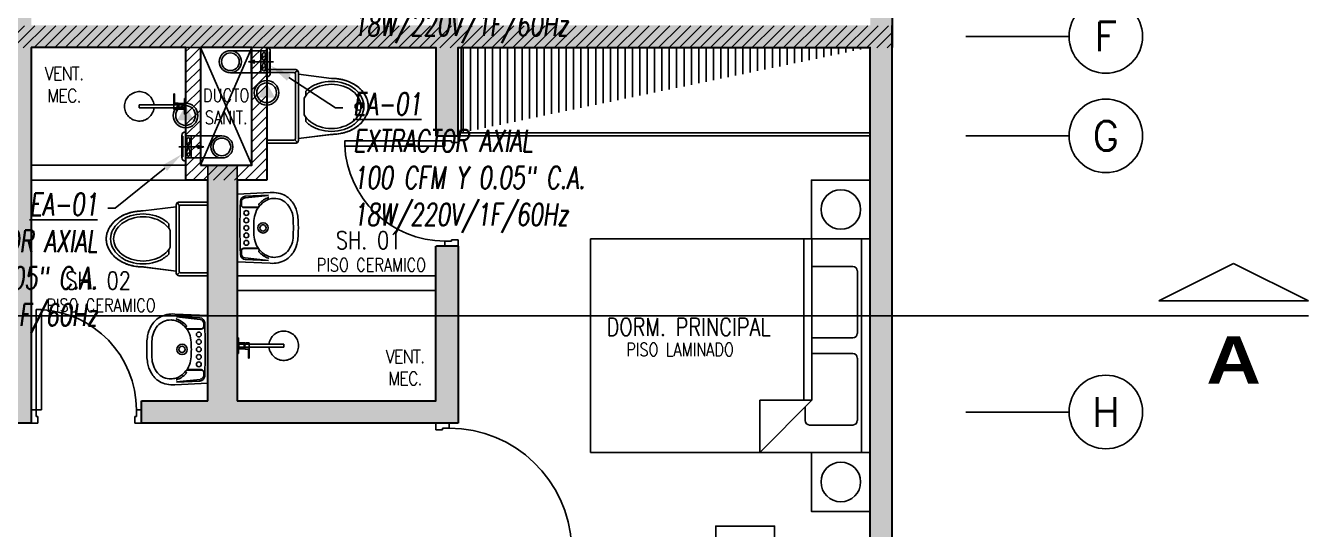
# Model space of a CAD drawing. Header units: millimetres. Extents: x -3 to 53, y -269 to 39.
# Drawn here: x 44.16 to 52.88, y -160.44 to -157.02 of the extents above; entities that cross this region are included whole.
import ezdxf
from ezdxf import colors
from ezdxf.entities.mleader import LeaderData, LeaderLine
from ezdxf.enums import TextEntityAlignment as Align
from ezdxf.math import Vec2, Vec3

# ---------------------------------------------------------------- set-up
doc = ezdxf.new("R2010")
doc.units = ezdxf.units.MM
doc.header["$LTSCALE"] = 15
doc.header["$PDMODE"] = 67
doc.header["$PDSIZE"] = 0.1
for name, pattern in [('CENTER', [2, 1.25, -0.25, 0.25, -0.25]), ('HIDDEN2', [0.1875, 0.125, -0.0625]), ('PHANTOM', [63.5, 31.75, -6.35, 6.35, -6.35, 6.35, -6.35]), ('PHANTOM2', [1.25, 0.625, -0.125, 0.125, -0.125, 0.125, -0.125])]:
    doc.linetypes.add(name, pattern=pattern)
doc.layers.get('0').update_dxf_attribs({"color": 250})
doc.layers.get('DEFPOINTS').update_dxf_attribs({"color": 250})
for name, color, linetype in [('A-CORTE', 250, 'CENTER'), ('A-EJES', 251, 'PHANTOM'), ('A-EST HATCH', 250, 'Continuous'), ('A-EST PLACAS', 250, 'Continuous'), ('A-LINEAS', 250, 'Continuous'), ('A-MOBILIARIO', 250, 'Continuous'), ('A-MURO BAJO', 251, 'Continuous'), ('A-SANITARIOS', 250, 'Continuous'), ('A-TEXTO-ACABADO PISO', 250, 'Continuous'), ('A-TEXTO-AMBIENTE', 252, 'Continuous'), ('A-TEXTO-INDICACIONES', 250, 'Continuous'), ('DLP_MOBILIARIO FIJO', 250, 'Continuous'), ('L-06_EQ-FIN-CONT', 141, 'Continuous'), ('L3 Equipos y Ductos', 160, 'Continuous'), ('L4 Linea mediana', 191, 'Continuous'), ('L6 Linea fina', 141, 'Continuous'), ('MURO CF 60', 250, 'Continuous')]:
    doc.layers.add(name, color=color, linetype=linetype)
doc.layers.add('A-MUROS', color=252, linetype='Continuous', lineweight=30)
doc.styles.add('JNV ING', font='romans.shx', dxfattribs={"width": 0.7, "oblique": 8, "height": 0.15})
doc.styles.add('R160-75', font='', dxfattribs={"height": 0.6})
doc.styles.add('ROMANS', font='romans.shx', dxfattribs={"width": 0.8})
doc.styles.get('R160-75').set_extended_font_data('Arial Black', bold=True)
pattern_1 = [(45, (359.999406, -111.216353), (-0.035355339, 0.035355339), [])]

# ---------------------------------------------------------------- blocks, each defined once
blk = doc.blocks.new('FUTURE 150')
at = {"layer": 'L3 Equipos y Ductos'}
for p, q in [((-0.1294, 0.1486), (-0.1294, -0.0006)), ((-0.104, -0.026), (-0.104, 0.174)), ((-0.104, 0.152), (0, 0.152)), ((0, 0.152), (0, 0.002)), ((-0.104, 0.002), (0, 0.002))]:
    blk.add_line(p, q, dxfattribs=at)
for centre, start, end in [((-0.104, 0.1486), 90, 180), ((-0.104, -0.0006), 180, 270)]:
    blk.add_arc(centre, 0.0254, start, end, dxfattribs=at)
at = {"layer": 'L4 Linea mediana'}
for p, q in [((-0.1294, 0.1448), (-0.1239, 0.1448)), ((-0.1239, 0.0052), (-0.1239, 0.1448)), ((-0.066, 0.152), (-0.066, 0.002)), ((-0.1294, 0.0052), (-0.1239, 0.0052))]:
    blk.add_line(p, q, dxfattribs=at)
at = {"layer": 'L6 Linea fina'}
for p, q in [((-0.0231, 0.0872), (0.0199, 0.077)), ((0.0199, 0.077), (-0.1499, 0.077)), ((-0.0231, 0.0668), (0.0199, 0.077))]:
    blk.add_line(p, q, dxfattribs=at)
for points in [[(-0.0857, 0.077), (-0.0921, 0.0934), (-0.0951, 0.1284), (-0.0911, 0.1379), (-0.0857, 0.1402)], [(-0.0857, 0.077), (-0.0794, 0.0934), (-0.0764, 0.1284), (-0.0804, 0.1379), (-0.0857, 0.1402)], [(-0.0857, 0.077), (-0.0921, 0.0606), (-0.0951, 0.0256), (-0.0911, 0.0161), (-0.0857, 0.0138)], [(-0.0857, 0.077), (-0.0794, 0.0606), (-0.0764, 0.0256), (-0.0804, 0.0161), (-0.0857, 0.0138)]]:
    blk.add_spline(points, degree=3, dxfattribs=at)
blk = doc.blocks.new('Trampa de humo')
at = {"layer": 'L3 Equipos y Ductos'}
blk.add_lwpolyline([(0.155, 0.15), (0.013, 0.15), (0.013, 0), (0.155, 0)], dxfattribs=at)
for radius in [0.075, 0.06]:
    blk.add_circle((0.155, 0.075), radius, dxfattribs=at)
blk = doc.blocks.new('FUTURE150 con trampa')
blk.add_blockref('Trampa de humo', (0.0927, 0.0279))
at = {"layer": 'L-06_EQ-FIN-CONT'}
blk.add_blockref('FUTURE 150', (0.1057, 0.0259), dxfattribs=at)
blk = doc.blocks.new('PTO ELECT')
at = {"layer": 'L4 Linea mediana', "ltscale": 1.5}
blk.add_circle((-0.6859, 0.0891), 0.0833, dxfattribs=at)
at = {"layer": 'L6 Linea fina', "ltscale": 1.5}
blk.add_circle((-0.6859, 0.0891), 0.0671, dxfattribs=at)
blk.add_solid([(-0.6278, 0.0555), (-0.744, 0.0555), (-0.6278, 0.0555), (-0.6859, 0.1562)], dxfattribs=at)
blk = doc.blocks.new('TEXTO DUCTOS PT')
at = {"layer": 'A-TEXTO-INDICACIONES', "insert": (44.175, -7.4), "char_height": 0.09, "width": 0.4157, "attachment_point": 5, "style": 'ROMANS'}
blk.add_mtext('\\pxsm1,t16;DUCTO SANIT.', dxfattribs=at)
blk = doc.blocks.new('EST.P11')
at = {"layer": 'A-EST HATCH'}
h = blk.add_hatch(color=256, dxfattribs=at)
h.dxf.hatch_style = 1
h.paths.add_polyline_path([(41.2, 4.2), (44.05, 4.2), (44.05, 6.75), (44.2, 6.75), (44.2, 4.2), (46.95, 4.2), (46.95, 4.8), (47.1, 4.8), (47.1, 4.2), (49.9, 4.2), (49.9, 8.15), (49.85, 8.15), (49.85, 8.25), (50.05, 8.25), (50.05, 0), (49.85, 0), (49.85, 0.1), (49.9, 0.1), (49.9, 4.05), (47.1, 4.05), (47.1, 3.45), (46.95, 3.45), (46.95, 4.05), (44.2, 4.05), (44.2, 1.5), (44.05, 1.5), (44.05, 4.05), (41.1999, 4.05)])
h.paths.add_polyline_path([(46.9532, 5.55), (47.1, 5.55), (47.1, 6.75), (44.95, 6.75), (44.95, 6.6), (45.4, 6.6), (45.4, 5), (45.6, 5), (45.6, 6.6), (46.95, 6.6), (46.95, 5.55)], flags=17)
h.paths.add_polyline_path([(46.9532, 2.7), (47.1, 2.7), (47.1, 1.5), (44.95, 1.5), (44.95, 1.65), (45.4, 1.65), (45.4, 3.25), (45.6, 3.25), (45.6, 1.65), (46.95, 1.65), (46.95, 2.7)], flags=17)
at = {"layer": 'A-EST PLACAS'}
blk.add_lwpolyline([(50.05, 8.25), (50.05, 0), (49.85, 0), (49.85, 0.1), (49.9, 0.1), (49.9, 4.05), (47.1, 4.05), (47.1, 3.45), (46.95, 3.45), (46.95, 4.05), (44.2, 4.05), (44.2, 1.5), (44.05, 1.5), (44.05, 4.05), (41.1999, 4.05), (41.2, 4.2)], dxfattribs=at)
blk.add_lwpolyline([(46.9532, 2.7), (47.1, 2.7), (47.1, 1.5), (44.95, 1.5), (44.95, 1.65), (45.4, 1.65), (45.4, 3.25), (45.6, 3.25), (45.6, 1.65), (46.95, 1.65), (46.95, 2.7)], close=True, dxfattribs=at)
blk = doc.blocks.new('ducha marsano')
at = {"linetype": 'HIDDEN2', "ltscale": 0.5, "extrusion": (-4.9425e-10, -7.91123e-10, -1)}
for p, q in [((-0.01, 0), (0.01, 0)), ((0.01, 0), (0.01, -0.3155)), ((-0.0205, -0.08), (-0.0205, -0.0601)), ((0.021, -0.0815), (-0.019, -0.0815)), ((-0.0155, -0.058), (-0.0157, -0.058)), ((-0.01, -0.3155), (-0.01, 0)), ((0.0225, -0.0515), (-0.0001, -0.0515)), ((0.025, -0.0815), (0.021, -0.0815)), ((0.0225, -0.0515), (0.0225, -0.0627)), ((0.0225, -0.0682), (0.0225, -0.077)), ((0.0225, -0.077), (0.025, -0.077)), ((0.025, -0.077), (0.0771, -0.077)), ((0.0771, -0.0815), (0.025, -0.0815)), ((0.0771, -0.077), (0.0816, -0.077)), ((0.0816, -0.0815), (0.0771, -0.0815)), ((0.0816, -0.077), (0.082, -0.077)), ((0.082, -0.0815), (0.0816, -0.0815)), ((0.082, -0.077), (0.084, -0.077)), ((0.084, -0.0815), (0.082, -0.0815)), ((0.0855, -0.0785), (0.0855, -0.08)), ((0.01, -0.3155), (-0.01, -0.3155))]:
    blk.add_line(p, q, dxfattribs=at)
for centre, radius, start, end in [((0.019, -0.08), 0.0015, 270, 360), ((-0.0004, -0.0462), 0.02, 323.95812, 354.92979), ((0.0004, -0.0462), 0.02, 185.07021, 195.2705), ((-0.084, -0.0785), 0.0015, 90, 180), ((-0.084, -0.08), 0.0015, 180, 270), ((0, -0.3155), 0.1, 95.73917, 84.26083)]:
    blk.add_arc(centre, radius, start, end, dxfattribs=at)
at = {"linetype": 'HIDDEN2', "ltscale": 0.5, "extrusion": (-4.94252e-10, -7.91124e-10, -1)}
blk.add_ellipse((0, -0.0515), major_axis=(-0.0225, -0.0095), ratio=0.001448, start_param=0.425436, end_param=1.567366, dxfattribs=at)
at = {"linetype": 'HIDDEN2', "ltscale": 0.5}
for points, degree in [([(-0.0305, 0), (0, 0), (0.0305, 0)], 2), ([(0.0305, 0), (0.0415, 0), (0.0525, 0)], 2), ([(0.0525, 0), (0.0525, -0.0038), (0.0525, -0.0075)], 2), ([(-0.0525, 0), (-0.0525, -0.0038), (-0.0525, -0.0075)], 2), ([(-0.0525, 0), (-0.0415, 0), (-0.0305, 0)], 2), ([(-0.0525, -0.0075), (-0.0525, -0.0075), (-0.0525, -0.0075)], 2), ([(0.0305, -0.008), (0, -0.008), (-0.0305, -0.008)], 2), ([(-0.0215, -0.008), (-0.0215, -0.0093), (-0.0215, -0.0105)], 2), ([(-0.021, -0.011), (-0.007, -0.011), (0.007, -0.011), (0.021, -0.011)], 3), ([(-0.02, -0.011), (-0.02, -0.0294), (-0.02, -0.0477)], 2), ([(-0.0197, -0.048), (0, -0.048), (0.0197, -0.048)], 2), ([(0.02, -0.011), (0.02, -0.0294), (0.02, -0.0477)], 2), ([(0.0215, -0.008), (0.0215, -0.0093), (0.0215, -0.0105)], 2)]:
    blk.add_open_spline(points, degree=degree, dxfattribs=at)
for points, weights in [([(-0.0525, -0.0075), (-0.0525, -0.0075), (-0.0525, -0.0075)], [1, 0.990847086912, 0.982266230892]), ([(-0.052, -0.008), (-0.0525, -0.008), (-0.0525, -0.0075)], [1, 0.707106781193, 1]), ([(-0.0215, -0.0105), (-0.0215, -0.011), (-0.021, -0.011)], [1, 0.70710678154, 1]), ([(-0.02, -0.0477), (-0.02, -0.048), (-0.0197, -0.048)], [1, 0.707106780138, 1]), ([(0.02, -0.0477), (0.02, -0.048), (0.0197, -0.048)], [1, 0.707106779703, 1]), ([(0.0211, -0.011), (0.0211, -0.011), (0.021, -0.011)], [1, 0.992411795776, 1]), ([(0.052, -0.008), (0.0521, -0.008), (0.0521, -0.008)], [1, 0.992411795771, 1])]:
    blk.add_rational_spline(points, weights, degree=2, dxfattribs=at)
for points, knots in [([(-0.0305, -0.008), (-0.0332, -0.008), (-0.0374, -0.008), (-0.0424, -0.008), (-0.0458, -0.008), (-0.0486, -0.008), (-0.0512, -0.008), (-0.052, -0.008), (-0.052, -0.008)], [0, 0, 0, 0, 8.104572, 12.495263, 16.885954, 21.276645, 25.667336, 33.771908, 33.771908, 33.771908, 33.771908]), ([(0.0225, -0.0682), (0.0225, -0.0682), (0.0225, -0.0682), (0.0225, -0.0679), (0.0224, -0.0677), (0.0224, -0.0672), (0.0224, -0.0669), (0.0223, -0.0662), (0.0223, -0.0658), (0.0223, -0.0652), (0.0223, -0.0648), (0.0224, -0.0641), (0.0224, -0.0638), (0.0224, -0.0633), (0.0225, -0.0631), (0.0225, -0.0628), (0.0225, -0.0627), (0.0225, -0.0627)], [0.4148436, 0.4148436, 0.4148436, 0.4148436, 0.5185541, 0.5185541, 0.6222645, 0.6222645, 0.7259759, 0.7259759, 0.8296873, 0.8296873, 0.9333987, 0.9333987, 1.03711, 1.03711, 1.1408205, 1.1408205, 1.2445309, 1.2445309, 1.2445309, 1.2445309]), ([(0.052, -0.008), (0.052, -0.008), (0.0512, -0.008), (0.0486, -0.008), (0.0458, -0.008), (0.0424, -0.008), (0.0374, -0.008), (0.0332, -0.008), (0.0305, -0.008)], [0, 0, 0, 0, 8.104572, 12.495263, 16.885954, 21.276645, 25.667336, 33.771908, 33.771908, 33.771908, 33.771908])]:
    blk.add_open_spline(points, degree=3, knots=knots, dxfattribs=at)
for points, weights, degree, knots in [([(0.0211, -0.011), (0.0211, -0.011), (0.0211, -0.011), (0.0211, -0.011), (0.0214, -0.0109), (0.0215, -0.0107), (0.0215, -0.0105)], [0.918641037743, 0.918640949346, 0.918640860949, 0.918640772552, 0.789223156395, 0.789223156395, 0.918640772552], 3, [0.1238988, 0.1238988, 0.1238988, 0.1238988, 0.1238993, 0.1238993, 0.1238993, 0.78603, 0.78603, 0.78603, 0.78603]), ([(0.0521, -0.008), (0.0521, -0.008), (0.0521, -0.008), (0.0525, -0.0079), (0.0525, -0.0075)], [0.918641037749, 0.918640905153, 0.918640772558, 0.724517853988, 0.918640772558], 2, [0.1238988, 0.1238988, 0.1238988, 0.1238993, 0.1238993, 0.7860311, 0.7860311, 0.7860311])]:
    blk.add_rational_spline(points, weights, degree=degree, knots=knots, dxfattribs=at)
blk = doc.blocks.new('*U140')
for p, q in [((0.01, 0.855), (0.01, 0.9)), ((0.1, 0.865), (0.1, 0.9)), ((0.055, 0.855), (0.01, 0.855)), ((0.1, 0.865), (0.055, 0.865)), ((0.055, 0.855), (0.055, 0.865)), ((0.055, 0.045), (0.01, 0.045)), ((0.01, 0.045), (0.01, 0)), ((0.055, 0.045), (0.055, 0.035)), ((0.1, 0.035), (0.055, 0.035)), ((0.1, 0.035), (0.1, 0))]:
    blk.add_line(p, q)
blk.add_lwpolyline([(0.93, 0.07), (0.93, 0.035), (0.1, 0.035), (0.1, 0.07)], close=True)
at = {"linetype": 'HIDDEN2'}
blk.add_arc((0.0995, 0.0339), 0.8311, 2.23015, 89.96723, dxfattribs=at)
blk = doc.blocks.new('A$C3E6679A6')
for p, q in [((0, 1.8444), (0.0001, 1.9044)), ((0.0001, 1.9044), (1.4501, 1.9044)), ((1.4501, 1.9044), (1.4501, 1.8444))]:
    blk.add_line(p, q)
at = {"linetype": 'Continuous'}
for p, q in [((0, 1.8444), (1.45, 1.8444)), ((0, 0.0044), (0, 1.8444)), ((1.45, 1.8444), (1.45, 0.0044)), ((0.1867, 1.5087), (0.1867, 1.786)), ((0.2173, 1.8167), (0.6414, 1.8167)), ((0.672, 1.786), (0.672, 1.5087)), ((0.778, 1.5087), (0.778, 1.786)), ((0.8086, 1.8167), (1.2327, 1.8167)), ((1.2633, 1.786), (1.2633, 1.4926)), ((0, 1.5084), (1.0953, 1.5084)), ((1.45, 1.1538), (1.0953, 1.5084)), ((1.0953, 1.5084), (1.0953, 1.1538)), ((1.0953, 1.4524), (0, 1.4524)), ((1.2327, 1.462), (1.1418, 1.462)), ((1.0953, 1.1538), (1.45, 1.1538)), ((1.45, 0.0044), (0, 0.0044))]:
    blk.add_line(p, q, dxfattribs=at)
for centre, start, end in [((0.2173, 1.786), 90, 180), ((0.6414, 1.786), 0, 90), ((0.8086, 1.786), 90, 180), ((1.2327, 1.786), 0, 90), ((1.2327, 1.4926), 270, 0)]:
    blk.add_arc(centre, 0.0306, start, end, dxfattribs=at)
at = {"layer": 'DEFPOINTS', "color": 0, "linetype": 'ByBlock'}
for p in [(0, 1.9044), (0, 0)]:
    blk.add_point(p, dxfattribs=at)
blk = doc.blocks.new('A$C2EBA15F5')
blk.add_lwpolyline([(0, 0.4), (0, 0), (0.4, 0), (0.4, 0.4)], close=True)
blk.add_circle((0.2, 0.2), 0.1344)
blk = doc.blocks.new('SIFON JET_PLANTA')
at = {"extrusion": (-2.64698e-23, 6.61744e-24, -1)}
for p, q in [((-0.5465, 0.1722, 0), (-0.5385, 0.1749, 0)), ((-0.5385, 0.1749, 0), (-0.5346, 0.176, 0)), ((-0.5346, 0.176, 0), (-0.5265, 0.1784, 0)), ((-0.5265, 0.1784, 0), (-0.5216, 0.1797, 0)), ((-0.5216, 0.1797, 0), (-0.5148, 0.1813, 0)), ((-0.5148, 0.1813, 0), (-0.5079, 0.1829, 0)), ((-0.5079, 0.1829, 0), (-0.5016, 0.1842, 0)), ((-0.5016, 0.1842, 0), (-0.4865, 0.1867, 0)), ((-0.4865, 0.1867, 0), (-0.4763, 0.188, 0)), ((-0.4763, 0.188, 0), (-0.4726, 0.1884, 0)), ((-0.4726, 0.1884, 0), (-0.4636, 0.1892, 0)), ((-0.4636, 0.1892, 0), (-0.4549, 0.1897, 0)), ((-0.4549, 0.1897, 0), (-0.449, 0.1899, 0)), ((-0.449, 0.1899, 0), (-0.44, 0.19, 0)), ((-0.44, 0.19, 0), (-0.4322, 0.191, 0)), ((-0.4322, 0.191, 0), (-0.215, 0.2181, 0)), ((-0.215, 0.2278, 0), (-0.2149, 0.2323, 0)), ((-0.215, 0.2234, 0), (-0.215, 0.2278, 0)), ((-0.215, 0.2181, 0), (-0.215, 0.2234, 0)), ((-0.2149, 0.2323, 0), (-0.2142, 0.2356, 0)), ((-0.2142, 0.2356, 0), (-0.2129, 0.239, 0)), ((-0.2129, 0.239, 0), (-0.211, 0.2419, 0)), ((-0.211, 0.2419, 0), (-0.2091, 0.2441, 0)), ((-0.2091, 0.2441, 0), (-0.2077, 0.2455, 0)), ((-0.2077, 0.2455, 0), (-0.2055, 0.247, 0)), ((-0.2055, 0.247, 0), (-0.2007, 0.2492, 0)), ((-0.2007, 0.2492, 0), (-0.195, 0.25, 0)), ((-0.195, 0.25, 0), (-0.195, 0.25, 0)), ((-0.195, 0.25, 0), (-0.1605, 0.25, 0)), ((-0.1605, 0.25, 0), (-0.0975, 0.25, 0)), ((-0.0975, 0.25, 0), (-0.0323, 0.25, 0)), ((-0.0323, 0.25, 0), (0, 0.25, 0)), ((0, 0.25, 0), (0, -0.25, 0)), ((-0.6634, 0.0845, 0), (-0.6611, 0.088, 0)), ((-0.6611, 0.088, 0), (-0.657, 0.0936, 0)), ((-0.657, 0.0936, 0), (-0.6534, 0.0984, 0)), ((-0.657, 0.0936, 0), (-0.657, 0.0936, 0)), ((-0.6534, 0.0984, 0), (-0.6503, 0.1023, 0)), ((-0.6534, 0.0984, 0), (-0.6534, 0.0984, 0)), ((-0.6503, 0.1023, 0), (-0.6453, 0.108, 0)), ((-0.6453, 0.108, 0), (-0.6386, 0.1152, 0)), ((-0.6386, 0.1152, 0), (-0.6326, 0.121, 0)), ((-0.6326, 0.121, 0), (-0.6299, 0.1235, 0)), ((-0.6299, 0.1235, 0), (-0.6251, 0.1276, 0)), ((-0.6251, 0.1276, 0), (-0.6206, 0.1314, 0)), ((-0.6206, 0.1314, 0), (-0.6168, 0.1344, 0)), ((-0.6168, 0.1344, 0), (-0.6106, 0.1389, 0)), ((-0.6106, 0.1389, 0), (-0.6061, 0.142, 0)), ((-0.6061, 0.142, 0), (-0.6, 0.1461, 0)), ((-0.6, 0.1461, 0), (-0.5963, 0.1484, 0)), ((-0.5963, 0.1484, 0), (-0.5908, 0.1517, 0)), ((-0.5908, 0.1517, 0), (-0.5862, 0.1543, 0)), ((-0.5862, 0.1543, 0), (-0.5794, 0.158, 0)), ((-0.5794, 0.158, 0), (-0.5693, 0.1629, 0)), ((-0.5693, 0.1629, 0), (-0.5517, 0.1703, 0)), ((-0.5517, 0.1703, 0), (-0.5465, 0.1722, 0)), ((-0.69, 0, 0), (-0.6899, 0.0044, 0)), ((-0.6899, 0.0044, 0), (-0.6897, 0.0096, 0)), ((-0.6897, 0.0096, 0), (-0.6893, 0.014, 0)), ((-0.6893, 0.014, 0), (-0.6887, 0.0194, 0)), ((-0.6887, 0.0194, 0), (-0.6881, 0.0236, 0)), ((-0.6881, 0.0236, 0), (-0.6872, 0.0284, 0)), ((-0.6881, 0.0236, 0), (-0.6881, 0.0236, 0)), ((-0.6872, 0.0284, 0), (-0.6867, 0.031, 0)), ((-0.6867, 0.031, 0), (-0.6855, 0.0361, 0)), ((-0.6855, 0.0361, 0), (-0.6838, 0.0421, 0)), ((-0.6855, 0.0361, 0), (-0.6855, 0.0361, 0)), ((-0.6838, 0.0421, 0), (-0.6819, 0.048, 0)), ((-0.6838, 0.0421, 0), (-0.6838, 0.0421, 0)), ((-0.6819, 0.048, 0), (-0.6804, 0.0521, 0)), ((-0.6804, 0.0521, 0), (-0.6793, 0.0547, 0)), ((-0.6793, 0.0547, 0), (-0.6779, 0.0582, 0)), ((-0.6779, 0.0582, 0), (-0.6745, 0.0655, 0)), ((-0.6745, 0.0655, 0), (-0.6722, 0.0699, 0)), ((-0.6745, 0.0655, 0), (-0.6745, 0.0655, 0)), ((-0.6722, 0.0699, 0), (-0.6705, 0.0728, 0)), ((-0.6705, 0.0728, 0), (-0.669, 0.0755, 0)), ((-0.669, 0.0755, 0), (-0.6672, 0.0785, 0)), ((-0.6672, 0.0785, 0), (-0.665, 0.082, 0)), ((-0.665, 0.082, 0), (-0.6634, 0.0845, 0)), ((-0.6899, -0.0065, 0), (-0.69, 0, 0)), ((-0.6896, -0.0111, 0), (-0.6899, -0.0065, 0)), ((-0.6891, -0.0164, 0), (-0.6896, -0.0111, 0)), ((-0.6881, -0.0232, 0), (-0.6891, -0.0164, 0)), ((-0.6876, -0.0264, 0), (-0.6881, -0.0232, 0)), ((-0.687, -0.0296, 0), (-0.6876, -0.0264, 0)), ((-0.6864, -0.0321, 0), (-0.687, -0.0296, 0)), ((-0.6855, -0.0361, 0), (-0.6864, -0.0321, 0)), ((-0.6838, -0.0419, 0), (-0.6855, -0.0361, 0)), ((-0.6827, -0.0457, 0), (-0.6838, -0.0419, 0)), ((-0.6814, -0.0492, 0), (-0.6827, -0.0457, 0)), ((-0.6803, -0.0522, 0), (-0.6814, -0.0492, 0)), ((-0.6792, -0.0551, 0), (-0.6803, -0.0522, 0)), ((-0.6779, -0.0581, 0), (-0.6792, -0.0551, 0)), ((-0.677, -0.0602, 0), (-0.6779, -0.0581, 0)), ((-0.6751, -0.0642, 0), (-0.677, -0.0602, 0)), ((-0.6722, -0.0699, 0), (-0.6751, -0.0642, 0)), ((-0.6706, -0.0727, 0), (-0.6722, -0.0699, 0)), ((-0.6679, -0.0774, 0), (-0.6706, -0.0727, 0)), ((-0.6646, -0.0826, 0), (-0.6679, -0.0774, 0)), ((-0.6623, -0.0862, 0), (-0.6646, -0.0826, 0)), ((-0.6599, -0.0897, 0), (-0.6623, -0.0862, 0)), ((-0.6554, -0.0958, 0), (-0.6599, -0.0897, 0)), ((-0.6494, -0.1032, 0), (-0.6554, -0.0958, 0)), ((-0.6458, -0.1074, 0), (-0.6494, -0.1032, 0)), ((-0.64, -0.1137, 0), (-0.6458, -0.1074, 0)), ((-0.6379, -0.1158, 0), (-0.64, -0.1137, 0)), ((-0.6347, -0.119, 0), (-0.6379, -0.1158, 0)), ((-0.6335, -0.1201, 0), (-0.6347, -0.119, 0)), ((-0.6347, -0.119, 0), (-0.6347, -0.119, 0)), ((-0.6318, -0.1217, 0), (-0.6335, -0.1201, 0)), ((-0.6305, -0.123, 0), (-0.6318, -0.1217, 0)), ((-0.6318, -0.1217, 0), (-0.6318, -0.1217, 0)), ((-0.6288, -0.1244, 0), (-0.6305, -0.123, 0)), ((-0.6276, -0.1255, 0), (-0.6288, -0.1244, 0)), ((-0.6262, -0.1268, 0), (-0.6276, -0.1255, 0)), ((-0.6245, -0.1281, 0), (-0.6262, -0.1268, 0)), ((-0.6235, -0.1291, 0), (-0.6245, -0.1281, 0)), ((-0.6245, -0.1281, 0), (-0.6245, -0.1281, 0)), ((-0.6223, -0.13, 0), (-0.6235, -0.1291, 0)), ((-0.6215, -0.1307, 0), (-0.6223, -0.13, 0)), ((-0.6204, -0.1315, 0), (-0.6215, -0.1307, 0)), ((-0.6193, -0.1324, 0), (-0.6204, -0.1315, 0)), ((-0.6179, -0.1335, 0), (-0.6193, -0.1324, 0)), ((-0.6168, -0.1344, 0), (-0.6179, -0.1335, 0)), ((-0.6153, -0.1355, 0), (-0.6168, -0.1344, 0)), ((-0.6142, -0.1363, 0), (-0.6153, -0.1355, 0)), ((-0.612, -0.1379, 0), (-0.6142, -0.1363, 0)), ((-0.6086, -0.1403, 0), (-0.612, -0.1379, 0)), ((-0.607, -0.1415, 0), (-0.6086, -0.1403, 0)), ((-0.6058, -0.1422, 0), (-0.607, -0.1415, 0)), ((-0.6039, -0.1435, 0), (-0.6058, -0.1422, 0)), ((-0.602, -0.1448, 0), (-0.6039, -0.1435, 0)), ((-0.6004, -0.1458, 0), (-0.602, -0.1448, 0)), ((-0.5987, -0.1469, 0), (-0.6004, -0.1458, 0)), ((-0.5964, -0.1483, 0), (-0.5987, -0.1469, 0)), ((-0.595, -0.1492, 0), (-0.5964, -0.1483, 0)), ((-0.5936, -0.15, 0), (-0.595, -0.1492, 0)), ((-0.5918, -0.1511, 0), (-0.5936, -0.15, 0)), ((-0.5896, -0.1524, 0), (-0.5918, -0.1511, 0)), ((-0.5871, -0.1538, 0), (-0.5896, -0.1524, 0)), ((-0.5833, -0.1559, 0), (-0.5871, -0.1538, 0)), ((-0.5781, -0.1587, 0), (-0.5833, -0.1559, 0)), ((-0.5759, -0.1598, 0), (-0.5781, -0.1587, 0)), ((-0.5738, -0.1608, 0), (-0.5759, -0.1598, 0)), ((-0.5702, -0.1625, 0), (-0.5738, -0.1608, 0)), ((-0.5675, -0.1637, 0), (-0.5702, -0.1625, 0)), ((-0.5659, -0.1645, 0), (-0.5675, -0.1637, 0)), ((-0.5644, -0.1652, 0), (-0.5659, -0.1645, 0)), ((-0.5614, -0.1664, 0), (-0.5644, -0.1652, 0)), ((-0.5598, -0.1671, 0), (-0.5614, -0.1664, 0)), ((-0.5568, -0.1683, 0), (-0.5598, -0.1671, 0)), ((-0.5543, -0.1693, 0), (-0.5568, -0.1683, 0)), ((-0.551, -0.1706, 0), (-0.5543, -0.1693, 0)), ((-0.5491, -0.1713, 0), (-0.551, -0.1706, 0)), ((-0.5465, -0.1722, 0), (-0.5491, -0.1713, 0)), ((-0.5449, -0.1728, 0), (-0.5465, -0.1722, 0)), ((-0.5428, -0.1735, 0), (-0.5449, -0.1728, 0)), ((-0.5412, -0.174, 0), (-0.5428, -0.1735, 0)), ((-0.5385, -0.1749, 0), (-0.5412, -0.174, 0)), ((-0.5352, -0.1759, 0), (-0.5385, -0.1749, 0)), ((-0.5385, -0.1749, 0), (-0.5385, -0.1749, 0)), ((-0.5321, -0.1768, 0), (-0.5352, -0.1759, 0)), ((-0.5296, -0.1775, 0), (-0.5321, -0.1768, 0)), ((-0.5267, -0.1783, 0), (-0.5296, -0.1775, 0)), ((-0.5238, -0.1791, 0), (-0.5267, -0.1783, 0)), ((-0.5267, -0.1783, 0), (-0.5267, -0.1783, 0)), ((-0.5217, -0.1796, 0), (-0.5238, -0.1791, 0)), ((-0.5177, -0.1807, 0), (-0.5217, -0.1796, 0)), ((-0.5151, -0.1813, 0), (-0.5177, -0.1807, 0)), ((-0.5118, -0.1821, 0), (-0.5151, -0.1813, 0)), ((-0.5094, -0.1826, 0), (-0.5118, -0.1821, 0)), ((-0.5066, -0.1832, 0), (-0.5094, -0.1826, 0)), ((-0.5022, -0.184, 0), (-0.5066, -0.1832, 0)), ((-0.4974, -0.1849, 0), (-0.5022, -0.184, 0)), ((-0.495, -0.1854, 0), (-0.4974, -0.1849, 0)), ((-0.4974, -0.1849, 0), (-0.4974, -0.1849, 0)), ((-0.4936, -0.1856, 0), (-0.495, -0.1854, 0)), ((-0.4916, -0.1859, 0), (-0.4936, -0.1856, 0)), ((-0.4884, -0.1864, 0), (-0.4916, -0.1859, 0)), ((-0.4862, -0.1867, 0), (-0.4884, -0.1864, 0)), ((-0.4824, -0.1872, 0), (-0.4862, -0.1867, 0)), ((-0.4812, -0.1874, 0), (-0.4824, -0.1872, 0)), ((-0.4785, -0.1877, 0), (-0.4812, -0.1874, 0)), ((-0.4761, -0.188, 0), (-0.4785, -0.1877, 0)), ((-0.4735, -0.1883, 0), (-0.4761, -0.188, 0)), ((-0.4695, -0.1887, 0), (-0.4735, -0.1883, 0)), ((-0.4651, -0.189, 0), (-0.4695, -0.1887, 0)), ((-0.4639, -0.1891, 0), (-0.4651, -0.189, 0)), ((-0.4651, -0.189, 0), (-0.4651, -0.189, 0)), ((-0.4619, -0.1893, 0), (-0.4639, -0.1891, 0)), ((-0.4592, -0.1894, 0), (-0.4619, -0.1893, 0)), ((-0.4568, -0.1896, 0), (-0.4592, -0.1894, 0)), ((-0.455, -0.1897, 0), (-0.4568, -0.1896, 0)), ((-0.4518, -0.1898, 0), (-0.455, -0.1897, 0)), ((-0.449, -0.1899, 0), (-0.4518, -0.1898, 0)), ((-0.4467, -0.1899, 0), (-0.449, -0.1899, 0)), ((-0.4428, -0.19, 0), (-0.4467, -0.1899, 0)), ((-0.44, -0.19, 0), (-0.4428, -0.19, 0)), ((-0.215, -0.2181, 0), (-0.44, -0.19, 0)), ((-0.215, -0.227, 0), (-0.215, -0.2181, 0)), ((-0.215, -0.23, 0), (-0.215, -0.227, 0)), ((-0.2147, -0.2335, 0), (-0.215, -0.23, 0)), ((-0.2138, -0.2369, 0), (-0.2147, -0.2335, 0)), ((-0.2126, -0.2395, 0), (-0.2138, -0.2369, 0)), ((-0.2138, -0.2369, 0), (-0.2138, -0.2369, 0)), ((-0.2108, -0.2423, 0), (-0.2126, -0.2395, 0)), ((-0.2126, -0.2395, 0), (-0.2126, -0.2395, 0)), ((-0.2091, -0.2441, 0), (-0.2108, -0.2423, 0)), ((-0.2108, -0.2423, 0), (-0.2108, -0.2423, 0)), ((-0.2108, -0.2423, 0), (-0.2108, -0.2423, 0)), ((-0.209, -0.244, 0), (-0.2091, -0.2441, 0)), ((-0.2067, -0.2462, 0), (-0.209, -0.244, 0)), ((-0.209, -0.244, 0), (-0.209, -0.244, 0)), ((-0.2029, -0.2484, 0), (-0.2067, -0.2462, 0)), ((-0.2067, -0.2462, 0), (-0.2067, -0.2462, 0)), ((-0.1995, -0.2495, 0), (-0.2029, -0.2484, 0)), ((-0.2029, -0.2484, 0), (-0.2029, -0.2484, 0)), ((-0.195, -0.25, 0), (-0.1995, -0.2495, 0)), ((0, -0.25, 0), (-0.195, -0.25, 0))]:
    blk.add_line(p, q, dxfattribs=at)
for p, q in [((-0.215, 0.2181, 0), (-0.44, 0.19, 0)), ((-0.215, -0.23, 0), (-0.215, 0.23, 0)), ((-0.2091, 0.2441, 0), (-0.1921, 0.2271, 0)), ((-0.195, 0.25, 0), (0, 0.25, 0)), ((-0.195, -0.22, 0), (-0.195, 0.22, 0)), ((-0.185, 0.23, 0), (0, 0.23, 0)), ((0, 0.25, 0), (0, -0.25, 0)), ((-0.265, 0.0718, 0), (-0.265, 0.1028, 0)), ((-0.255, -0.0562, 0), (-0.255, 0.0562, 0)), ((-0.265, -0.1028, 0), (-0.265, -0.0718, 0)), ((-0.215, -0.2181, 0), (-0.44, -0.19, 0)), ((-0.2091, -0.2441, 0), (-0.1921, -0.2271, 0)), ((0, -0.25, 0), (-0.195, -0.25, 0)), ((0, -0.23, 0), (-0.185, -0.23, 0))]:
    blk.add_line(p, q)
at = {"elevation": 0}
for points in [[(-0.265, 0.1028, 0.0362), (-0.2844, 0.1202, 0.08725), (-0.3535, 0.1565, 0.077598), (-0.44, 0.17, 0.077598), (-0.5265, 0.1565, 0.08725), (-0.5956, 0.1202, 0.105601), (-0.6443, 0.0627, 0.12364), (-0.66, 0, 0.12364), (-0.6443, -0.0627, 0.105601), (-0.5956, -0.1202, 0.08725), (-0.5265, -0.1565, 0.077598), (-0.44, -0.17, 0.077598)], [(-0.255, 0.0562, 0.100268), (-0.2967, 0.1044, 0.08725), (-0.3596, 0.1374, 0.077598), (-0.44, 0.15, 0.077598), (-0.5204, 0.1374, 0.08725), (-0.5833, 0.1044, 0.105601), (-0.6266, 0.0532, 0.12364), (-0.64, 0, 0.12364), (-0.6266, -0.0532, 0.105601), (-0.5833, -0.1044, 0.08725), (-0.5204, -0.1374, 0.077598), (-0.44, -0.15, 0.077598)], [(-0.44, -0.15, 0.077598), (-0.3596, -0.1374, 0.08725), (-0.2967, -0.1044, 0.100268), (-0.255, -0.0562, 0.12364)], [(-0.44, -0.17, 0.077598), (-0.3535, -0.1565, 0.08725), (-0.2844, -0.1202, 0.0362), (-0.265, -0.1028, 0.12364)]]:
    blk.add_lwpolyline(points, format="xyb", dxfattribs=at)
for centre, radius, start, end in [((-0.4613, -0.0702, 0), 0.257, 107.47412, 127.23483), ((-0.44, -0.1379, 0), 0.3279, 90, 107.47412), ((-0.195, 0.23, 0), 0.02, 90, 180), ((-0.185, 0.22, 0), 0.01, 90, 180), ((-0.4939, -0.0273, 0), 0.203, 127.23483, 151.40883), ((-0.544, 0, 0), 0.146, 151.40883, 180), ((-0.544, 0, 0), 0.146, 180, 208.59117), ((-0.4939, 0.0273, 0), 0.203, 208.59117, 232.76517), ((-0.4613, 0.0702, 0), 0.257, 232.76517, 252.52588), ((-0.44, 0.1379, 0), 0.3279, 252.52588, 270), ((-0.195, -0.23, 0), 0.02, 180, 270), ((-0.185, -0.22, 0), 0.01, 180, 270)]:
    blk.add_arc(centre, radius, start, end)
blk = doc.blocks.new('BOWL-ITALGRIF_VARADERO_01')
for p, q in [((-0.2032, -0.1971), (-0.2208, -0.038)), ((0.2032, -0.1971), (0.2208, -0.038)), ((-0.1404, -0.2077), (-0.1424, -0.1083)), ((-0.1375, -0.205), (-0.1375, -0.1117)), ((0.1375, -0.205), (0.1375, -0.1117)), ((0.1404, -0.2077), (0.1424, -0.1083)), ((-0.1753, -0.222), (-0.1544, -0.222)), ((0.1753, -0.222), (0.1544, -0.222))]:
    blk.add_line(p, q)
for points in [[(-0.0917, 0.1589, -0.02989), (-0.0456, 0.1646, -0.007822), (0.0456, 0.1646, -0.02989), (0.0918, 0.1589, -0.091737), (0.1601, 0.1343, -0.112496), (0.2175, 0.0792, -0.147885), (0.2402, -0.0257), (0.23, -0.25), (-0.23, -0.25), (-0.2402, -0.0257, -0.147885), (-0.2175, 0.0792, -0.112496), (-0.1601, 0.1343, -0.091737)], [(-0.0496, -0.1363, -0.062677), (-0.1048, -0.1249, -0.110639), (-0.1576, -0.091, -0.120976), (-0.195, -0.0344, -0.061198), (-0.2, 0, -0.21707), (-0.1593, 0.092, -0.174983), (-0.0545, 0.1298, -0.010618), (0, 0.131, -0.010618), (0.0545, 0.1298, -0.174983), (0.1593, 0.092, -0.21707), (0.2, 0, -0.061198), (0.195, -0.0344, -0.120976), (0.1576, -0.091, -0.110639), (0.1048, -0.1249, -0.062677), (0.0496, -0.1363, -0.017583), (0, -0.138, -0.017583)]]:
    blk.add_lwpolyline(points, format="xyb", close=True)
for points in [[(-0.2216, -0.0381), (-0.2145, -0.1954, 0.390823), (-0.1807, -0.2288, 0.017524), (0.1807, -0.2288, 0.390823), (0.2145, -0.1954), (0.2216, -0.0381)], [(-0.2072, -0.035, 0.005), (-0.2064, -0.038, 0.121292), (-0.166, -0.0996, 0.007977), (-0.1624, -0.1031)], [(0.2072, -0.035, -0.005), (0.2064, -0.038, -0.121292), (0.166, -0.0996, -0.007977), (0.1624, -0.1031)]]:
    blk.add_lwpolyline(points, format="xyb")
for centre, radius in [((0, -0.075), 0.035), ((0, -0.075), 0.0215), ((-0.1015, -0.1885), 0.0165), ((-0.051, -0.1885), 0.0165), ((0, -0.1885), 0.0165), ((0.051, -0.1885), 0.0165), ((0.1015, -0.1885), 0.0165)]:
    blk.add_circle(centre, radius)
for centre, radius, start, end in [((-0.1583, -0.0987), 0.006, 226.64309, 46.64309), ((-0.1404, -0.1083), 0.002, 54.36186, 181.13739), ((-0.1355, -0.1117), 0.002, 56.71088, 180), ((0.1048, -0.1249), 9.094947017729287e-16, 0, 217.6714), ((0.1355, -0.1117), 0.002, 0, 123.28912), ((0.1404, -0.1083), 0.002, 358.86261, 125.63814), ((0.1583, -0.0987), 0.006, 133.35691, 313.35691), ((-0.1753, -0.194), 0.028, 186.31112, 270), ((-0.1545, -0.205), 0.017, 270, 0), ((-0.1544, -0.208), 0.014, 270, 1.13739), ((0.1545, -0.205), 0.017, 180, 270), ((0.1544, -0.208), 0.014, 178.86261, 270), ((0.1753, -0.194), 0.028, 270, 353.68888)]:
    blk.add_arc(centre, radius, start, end)
blk = doc.blocks.new('*U142')
for p, q in [((0.01, 0.705), (0.01, 0.75)), ((0.055, 0.705), (0.01, 0.705)), ((0.1, 0.715), (0.055, 0.715)), ((0.055, 0.705), (0.055, 0.715)), ((0.1, 0.715), (0.1, 0.75)), ((0.055, 0.045), (0.01, 0.045)), ((0.01, 0.045), (0.01, 0)), ((0.055, 0.045), (0.055, 0.035)), ((0.1, 0.035), (0.055, 0.035)), ((0.1, 0.035), (0.1, 0))]:
    blk.add_line(p, q)
blk.add_lwpolyline([(0.78, 0.07), (0.78, 0.035), (0.1, 0.035), (0.1, 0.07)], close=True)
at = {"linetype": 'HIDDEN2'}
blk.add_arc((0.0996, 0.0341), 0.6809, 2.23015, 89.96723, dxfattribs=at)
blk = doc.blocks.new('*U103')
blk.add_line((-5.08, 3), (5.08, 3))
blk.add_lwpolyline([(5.08, 4.016), (-5.08, 4.016), (0, 6.556)], close=True)
at = {"linetype": 'Continuous', "style": 'R160-75'}
blk.add_attdef('A', text='', height=0.3, dxfattribs=at).set_placement((0, 0), align=Align.MIDDLE_CENTER)
blk = doc.blocks.new('Cortes-Elev.')
at = {"layer": 'A-CORTE', "linetype": 'CENTER', "ltscale": 0.5}
blk.add_lwpolyline([(-1.966, 27.2284), (51.8601, 27.2284)], dxfattribs=at)
ref = blk.add_blockref('*U103', (52.3681, 26.9284), dxfattribs=dict(at, xscale=-0.1000000000000001, yscale=0.1000000000000001, zscale=-0.1000000000000001))
ref.add_attrib('A', 'A', dxfattribs={"layer": '0', "linetype": 'Continuous', "extrusion": (0, 0, -1), "height": 0.32, "style": 'R160-75'}).set_placement((-52.3681, 26.9284), align=Align.MIDDLE)
blk = doc.blocks.new('Ejes_Torre G')
at = {"layer": 'A-EJES', "linetype": 'PHANTOM2', "ltscale": 0.5}
for points in [[(51.2504, 6.925), (50.55, 6.925)], [(51.2504, 6.25), (50.55, 6.25)], [(51.2504, 4.375), (50.55, 4.375)]]:
    blk.add_lwpolyline(points, dxfattribs=at)
at = {"layer": 'A-EJES', "linetype": 'Continuous'}
for centre in [(51.5004, 6.925), (51.5004, 6.25), (51.5004, 4.375)]:
    blk.add_circle(centre, 0.25, dxfattribs=at)
at = {"layer": 'A-EJES', "linetype": 'Continuous', "style": 'ROMANS'}
for s, p in [('F', (51.5004, 6.925)), ('G', (51.5004, 6.25)), ('H', (51.5004, 4.375))]:
    blk.add_text(s, height=0.2, rotation=0, dxfattribs=at).set_placement(p, align=Align.MIDDLE_CENTER)

msp = doc.modelspace()

# ---------------------------------------------------------------- hatches: boundary and pattern name
at = {"layer": 'DLP_MOBILIARIO FIJO'}
h = msp.add_hatch(dxfattribs=at)
h.set_pattern_fill('_USER', color=256, scale=0.05, angle=450, pattern_type=0)
h.set_pattern_definition([(90, (9593.83486, 4754.65145), (-0.05, 2e-17), [])])
edge = h.paths.add_edge_path()
edge.add_line((49.9, -157.1643), (47.12, -157.1643))
edge.add_line((47.12, -157.1643), (47.12, -157.7443))
at = {"layer": 'MURO CF 60'}
h = msp.add_hatch(dxfattribs=at)
h.set_pattern_fill('_USER', color=256, scale=0.05, angle=45, pattern_type=0)
h.set_pattern_definition(pattern_1)
h.paths.add_polyline_path([(50.0494, -157.0164), (41.1994, -157.0164), (41.1994, -157.1664), (50.0494, -157.1664)])
h = msp.add_hatch(dxfattribs=at)
h.set_pattern_fill('_USER', color=256, scale=0.05, angle=45, pattern_type=0)
h.set_pattern_definition(pattern_1)
h.paths.add_polyline_path([(45.3494, -157.9664), (45.2494, -157.9664), (45.2494, -157.1664), (45.3494, -157.1664)])
h = msp.add_hatch(dxfattribs=at)
h.set_pattern_fill('_USER', color=256, scale=0.05, angle=45, pattern_type=0)
h.set_pattern_definition(pattern_1)
h.paths.add_polyline_path([(45.7994, -157.1664), (45.6994, -157.1664), (45.6994, -157.9664), (45.7994, -157.9664)])
h = msp.add_hatch(dxfattribs=at)
h.set_pattern_fill('_USER', color=256, scale=0.05, angle=45, pattern_type=0)
h.set_pattern_definition(pattern_1)
h.paths.add_polyline_path([(45.7994, -158.0664), (45.2494, -158.0664), (45.2494, -157.9664), (45.7994, -157.9664)])

# ---------------------------------------------------------------- linework, layer by layer
at = {"layer": 'A-LINEAS'}
for p, q in [((45.7, -157.9644), (45.35, -157.1644)), ((45.7, -157.1644), (45.35, -157.9644))]:
    msp.add_line(p, q, dxfattribs=at)
msp.add_circle((46.425, -157.5644, 0), 0.025, dxfattribs=at)
at = {"layer": 'A-MOBILIARIO'}
msp.add_lwpolyline([(48.85, -160.6143), (48.85, -160.4143), (49.25, -160.4143), (49.25, -160.6143)], dxfattribs=at)
at = {"layer": 'A-MURO BAJO'}
for p, q in [((45.25, -157.9644), (44.2, -157.9644)), ((45.25, -158.0644), (44.2, -158.0644)), ((45.6, -158.7143), (46.95, -158.7143)), ((45.6, -158.8143), (46.95, -158.8143))]:
    msp.add_line(p, q, dxfattribs=at)
at = {"layer": 'A-MUROS'}
for p, q in [((50.05, -152.9643), (50.05, -157.1643)), ((50.05, -161.2143), (50.05, -157.0143)), ((45.25, -157.1643), (44.2, -157.1643)), ((44.2, -157.1643), (44.2, -159.7143)), ((45.25, -158.0644), (45.25, -157.1643)), ((45.8, -157.1643), (45.8, -158.0644)), ((45.8, -157.1644), (46.95, -157.1644)), ((46.95, -157.1643), (46.95, -157.7643)), ((47.1, -157.1644), (49.9, -157.1643)), ((47.1, -157.7643), (47.1, -157.1643)), ((46.95, -157.7643), (47.1, -157.7643)), ((45.4, -158.0644), (45.25, -158.0644)), ((45.4, -159.5643), (45.4, -158.0644)), ((45.8, -158.0644), (45.6, -158.0644)), ((45.6, -158.0644), (45.6, -159.5643)), ((46.95, -159.5643), (46.95, -158.5143)), ((47.1, -158.5143), (46.9532, -158.5143)), ((47.1, -158.5143), (47.1, -159.7143)), ((44.95, -159.7143), (44.95, -159.5643)), ((44.95, -159.5643), (45.4, -159.5643)), ((45.6, -159.5643), (46.95, -159.5643)), ((44.2, -159.7143), (44.05, -159.7143)), ((47.1, -159.7143), (44.95, -159.7143))]:
    msp.add_line(p, q, dxfattribs=at)
at = {"layer": 'A-MUROS', "elevation": 0}
msp.add_lwpolyline([(45.35, -157.9644), (45.7, -157.9644), (45.7, -157.1644), (45.35, -157.1644)], close=True, dxfattribs=at)
at = {"layer": 'A-MUROS'}
msp.add_lwpolyline([(49.85, -161.2143), (49.85, -161.1143), (49.9, -161.1143), (49.9, -157.1643)], dxfattribs=at)
at = {"layer": 'DLP_MOBILIARIO FIJO', "elevation": 0}
for points in [[(49.9, -157.1643), (49.9, -157.7643), (47.1, -157.7643), (47.1, -157.7443), (49.9, -157.7443)], [(49.9, -157.1643), (47.12, -157.1643), (47.12, -157.7443)]]:
    msp.add_lwpolyline(points, dxfattribs=at)

# ---------------------------------------------------------------- block references
at = {"layer": 'A-CORTE'}
msp.add_blockref('Cortes-Elev.', (0, -186.2143), dxfattribs=at)
at = {"layer": 'A-EST PLACAS'}
msp.add_blockref('EST.P11', (0, -161.2143), dxfattribs=at)
at = {"layer": 'A-MOBILIARIO', "rotation": 180}
for name, p in [('*U142', (47.11, -157.7643, 0)), ('A$C2EBA15F5', (49.9, -159.9144))]:
    msp.add_blockref(name, p, dxfattribs=at)
at = {"layer": 'A-MOBILIARIO', "xscale": -1}
msp.add_blockref('A$C2EBA15F5', (49.9, -158.4644), dxfattribs=at)
at = {"layer": 'A-MOBILIARIO', "extrusion": (0, 0, -1), "xscale": -1, "zscale": -1, "rotation": 90}
msp.add_blockref('A$C3E6679A6', (-47.9956, -158.4643), dxfattribs=at)
at = {"layer": 'A-MOBILIARIO', "xscale": -1, "rotation": 270}
msp.add_blockref('*U142', (44.2, -159.7243), dxfattribs=at)
at = {"layer": 'A-MOBILIARIO'}
msp.add_blockref('*U140', (46.94, -160.6143), dxfattribs=at)
at = {"layer": 'A-MUROS'}
msp.add_blockref('Ejes_Torre G', (0, -164.0143), dxfattribs=at)
at = {"layer": 'A-SANITARIOS', "extrusion": (3.60286e-08, 4.49068e-08, 1), "rotation": 180.0000013312233}
msp.add_blockref('SIFON JET_PLANTA', (45.8, -157.5644, 0), dxfattribs=at)
at = {"layer": 'A-SANITARIOS', "extrusion": (-7.91123e-10, -4.9425e-10, -1), "rotation": 90.00000070035723}
msp.add_blockref('ducha marsano', (-45.25, -157.5643, 0), dxfattribs=at)
at = {"layer": 'A-SANITARIOS'}
for p, rotation in [((45.85, -158.3894, 0), 270), ((45.15, -159.2143, 0), 89.99999999999999)]:
    msp.add_blockref('BOWL-ITALGRIF_VARADERO_01', p, dxfattribs=dict(at, rotation=rotation))
at = {"layer": 'A-SANITARIOS', "extrusion": (3.60286e-08, -4.49068e-08, -1), "zscale": -1, "rotation": 180.0000013312232}
msp.add_blockref('SIFON JET_PLANTA', (-45.4, -158.4643, 0), dxfattribs=at)
at = {"layer": 'A-SANITARIOS', "extrusion": (7.91123e-10, 4.9425e-10, -1), "rotation": 270.0000007003571}
msp.add_blockref('ducha marsano', (-45.6, -159.1893, 0), dxfattribs=at)
at = {"layer": 'A-TEXTO-INDICACIONES'}
msp.add_blockref('TEXTO DUCTOS PT', (1.35, -150.1643), dxfattribs=at)
at = {"layer": 'L6 Linea fina', "xscale": -1}
msp.add_blockref('FUTURE150 con trampa', (45.8009, -157.3643), dxfattribs=at)
at = {"layer": 'L6 Linea fina'}
for p in [(46.4851, -157.5611), (45.9347, -157.7153, 0)]:
    msp.add_blockref('PTO ELECT', p, dxfattribs=at)
at = {"layer": 'L6 Linea fina', "xscale": -1, "rotation": 180}
msp.add_blockref('FUTURE150 con trampa', (45.2476, -157.7364), dxfattribs=at)

# ---------------------------------------------------------------- texts
at = {"layer": 'A-TEXTO-ACABADO PISO', "char_height": 0.09, "attachment_point": 2, "rotation": 359.99998, "style": 'ROMANS'}
for s, insert in [('PISO CERAMICO', (46.5112, -158.5957)), ('PISO CERAMICO', (44.6744, -158.8699)), ('PISO LAMINADO', (48.6081, -159.1698))]:
    msp.add_mtext_dynamic_manual_height_columns(s, width=1.20225, gutter_width=12.5, heights=[0], dxfattribs=dict(at, insert=insert))
at = {"layer": 'A-TEXTO-AMBIENTE', "style": 'ROMANS', "width": 0.8}
for s, p in [('SH. 01', (46.4919, -158.5329)), ('SH. 02', (44.6549, -158.8071)), ('DORM. PRINCIPAL', (48.6668, -159.122))]:
    msp.add_text(s, height=0.12, dxfattribs=at).set_placement(p, align=Align.CENTER)
at = {"layer": 'A-TEXTO-INDICACIONES', "char_height": 0.09, "width": 0.4157, "attachment_point": 5, "style": 'ROMANS'}
for insert in [(44.4233, -157.4167), (46.7401, -159.3367)]:
    msp.add_mtext('\\pxsm1,qc,t16;{\\W0.9;\\T0.9;VENT. MEC.}', dxfattribs=dict(at, insert=insert))

# ---------------------------------------------------------------- leaders
at = {"layer": 'L6 Linea fina'}
ml = msp.add_multileader_mtext('Standard', dxfattribs=at)
ml.set_content('{\\LEA-01}\\PEXTRACTOR AXIAL\\P100 CFM Y 0.05" C.A.\\P18W/220V/1F/60Hz', color=12, style='JNV ING')
ml.set_leader_properties(color=256, linetype='ByLayer', lineweight=-1)
ml.build(insert=Vec2(0, 0))
ml.multileader.update_dxf_attribs({"dogleg_length": 0.05, "arrow_head_size": 0.15})
ctx = ml.context
ctx.base_point, ctx.char_height, ctx.arrow_head_size, ctx.landing_gap_size, ctx.plane_origin = Vec3(42.8077, -156.0161), 0.15, 0.15, 0.07, Vec3(45.2148, -156.6186)
ctx.text_align_type = 2
notes = []
notes.append((ctx, [(0, (1, 1, 0), (44.7716, -156.0161), (-1, 0), 0.05, [(0, [(45.2238, -156.3064)], 0, [])])]))
ctx.mtext.insert, ctx.mtext.alignment, ctx.mtext.flow_direction = Vec3(44.6516, -155.9161), 3, 5
ml = msp.add_multileader_mtext('Standard', dxfattribs=at)
ml.set_content('{\\LEA-01}\\PEXTRACTOR AXIAL\\P100 CFM Y 0.05" C.A.\\P18W/220V/1F/60Hz', color=12, style='JNV ING')
ml.set_leader_properties(color=256, linetype='ByLayer', lineweight=-1)
ml.build(insert=Vec2(0, 0))
ml.multileader.update_dxf_attribs({"dogleg_length": 0.05, "arrow_head_size": 0.15})
ctx = ml.context
ctx.base_point, ctx.char_height, ctx.arrow_head_size, ctx.landing_gap_size, ctx.plane_origin = Vec3(46.3178, -156.2848, 0), 0.15, 0.15, 0.07, Vec3(45.8246, -156.8873, 0)
notes.append((ctx, [(0, (1, 1, 0), (46.2678, -156.2848, 0), (1, 0), 0.05, [(0, [(45.8246, -156.8873, 0)], 0, [])])]))
ctx.mtext.insert, ctx.mtext.flow_direction = Vec3(46.3878, -156.1848, 0), 5
ml = msp.add_multileader_mtext('Standard', dxfattribs=at)
ml.set_content('{\\LEA-01}\\PEXTRACTOR AXIAL\\P100 CFM Y 0.05" C.A.\\P18W/220V/1F/60Hz', color=12, style='JNV ING')
ml.set_leader_properties(color=256, linetype='ByLayer', lineweight=-1)
ml.build(insert=Vec2(0, 0))
ml.multileader.update_dxf_attribs({"dogleg_length": 0.05, "arrow_head_size": 0.15})
ctx = ml.context
ctx.base_point, ctx.char_height, ctx.arrow_head_size, ctx.landing_gap_size, ctx.plane_origin = Vec3(46.3178, -157.5731, 0), 0.15, 0.15, 0.07, Vec3(45.8246, -158.1757, 0)
notes.append((ctx, [(0, (1, 1, 0), (46.2678, -157.5731, 0), (1, 0), 0.05, [(0, [(45.8246, -157.2878, 0)], 0, [])])]))
ctx.mtext.insert, ctx.mtext.flow_direction = Vec3(46.3878, -157.4731, 0), 5
ml = msp.add_multileader_mtext('Standard', dxfattribs=at)
ml.set_content('{\\LEA-01}\\PEXTRACTOR AXIAL\\P100 CFM Y 0.05" C.A.\\P18W/220V/1F/60Hz', color=12, style='JNV ING')
ml.set_leader_properties(color=256, linetype='ByLayer', lineweight=-1)
ml.build(insert=Vec2(0, 0))
ml.multileader.update_dxf_attribs({"dogleg_length": 0.05, "arrow_head_size": 0.15})
ctx = ml.context
ctx.base_point, ctx.char_height, ctx.arrow_head_size, ctx.landing_gap_size, ctx.plane_origin = Vec3(42.8077, -158.2543), 0.15, 0.15, 0.07, Vec3(45.2148, -158.8568)
ctx.text_align_type = 2
notes.append((ctx, [(0, (1, 1, 0), (44.7716, -158.2543), (-1, 0), 0.05, [(0, [(45.2238, -157.8889)], 0, [])])]))
ctx.mtext.insert, ctx.mtext.alignment, ctx.mtext.flow_direction = Vec3(44.6516, -158.1543), 3, 5
for ctx, leaders in notes:
    for number, flags, end, landing, length, lines in leaders:
        leader = LeaderData()
        leader.index, (leader.has_last_leader_line, leader.has_dogleg_vector, leader.attachment_direction) = number, flags
        leader.last_leader_point, leader.dogleg_vector, leader.dogleg_length = Vec3(end), Vec3(landing), length
        for number, points, colour, breaks in lines:
            line = LeaderLine()
            line.index, line.vertices, line.color, line.breaks = number, Vec3.list(points), colors.encode_raw_color(colour), breaks
            leader.lines.append(line)
        ctx.leaders.append(leader)

doc.saveas('drawing.dxf')
